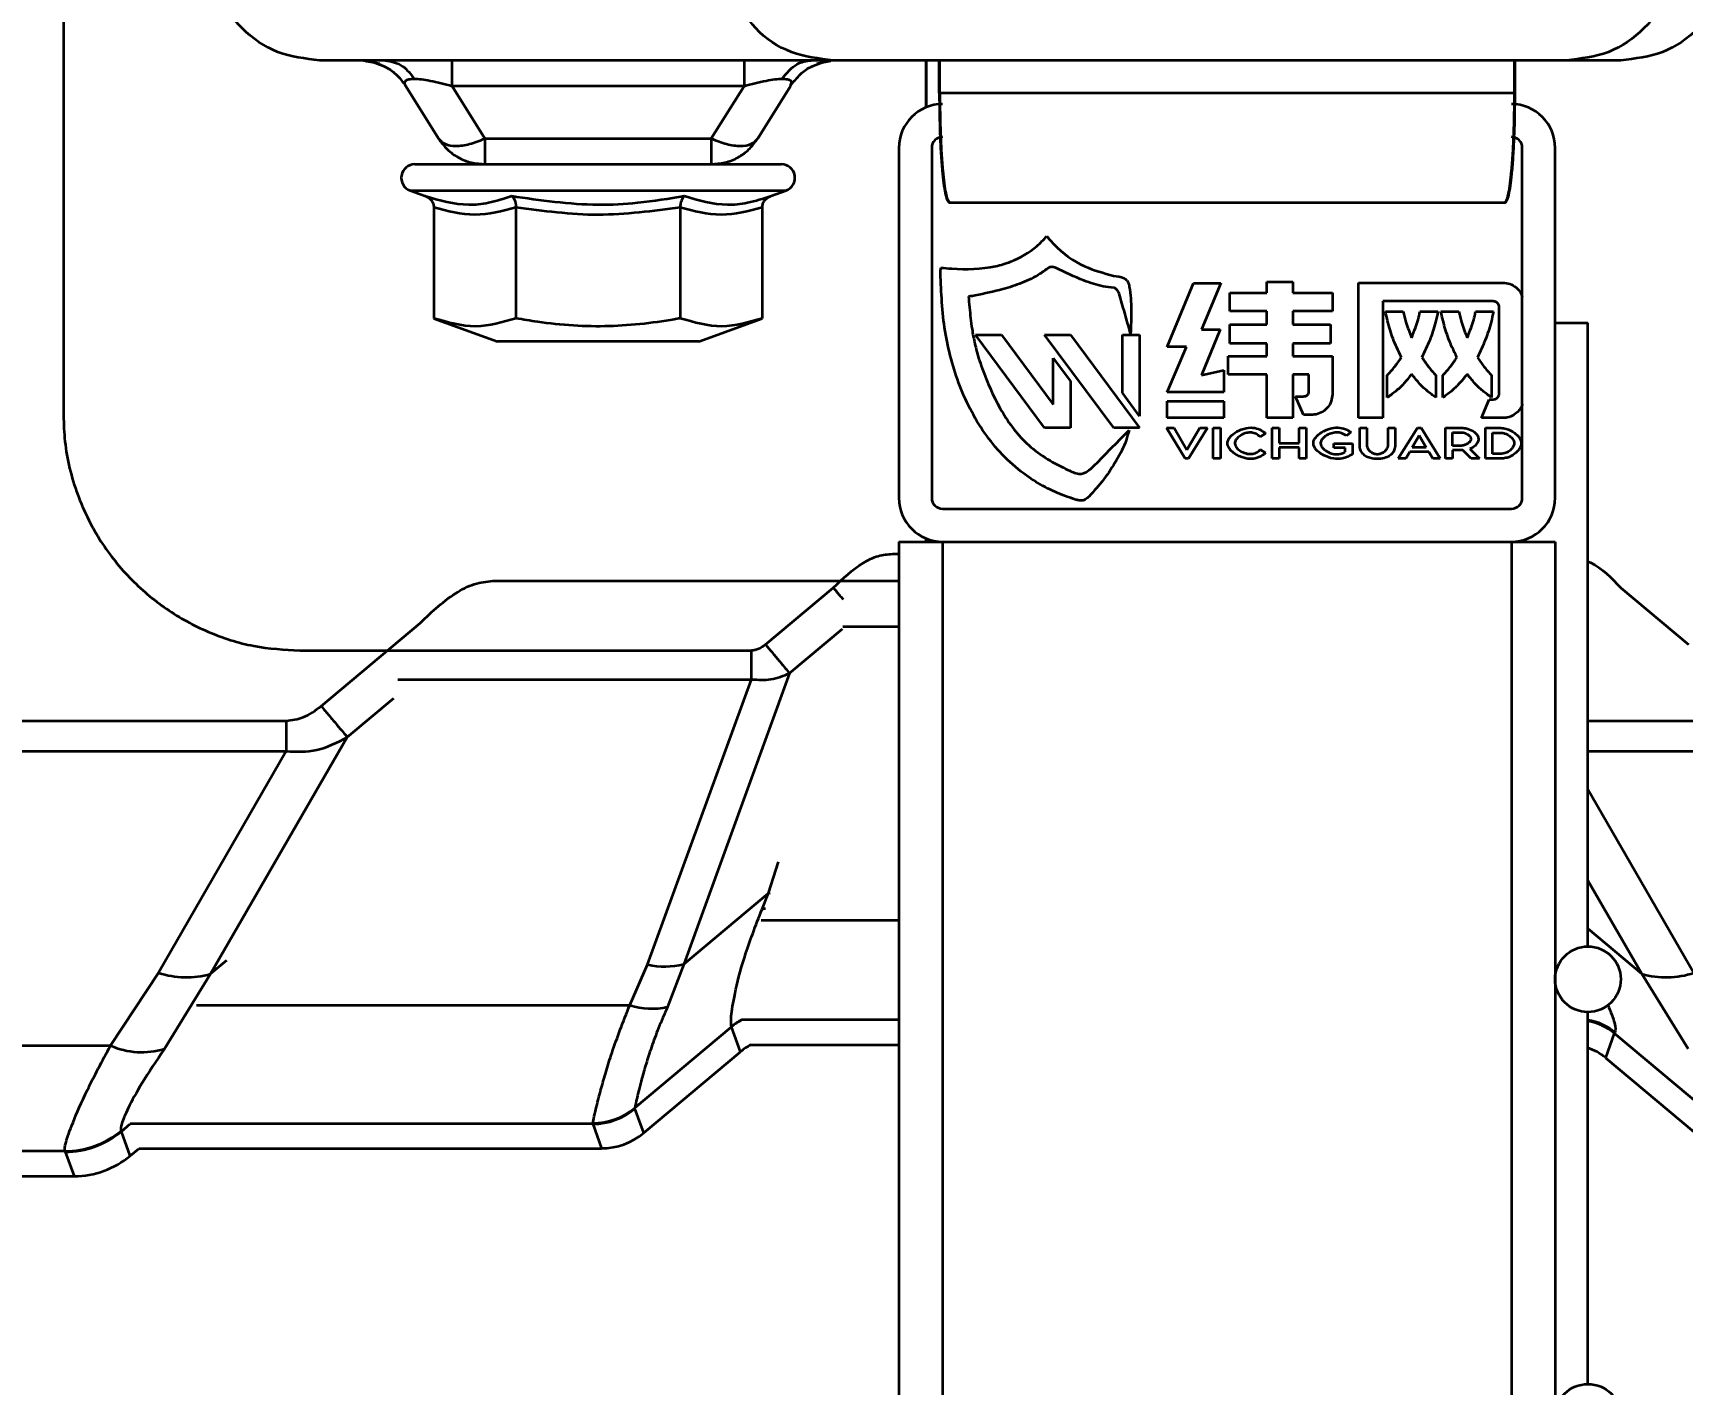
# Model space of a CAD drawing. Header units: millimetres. Extents: x 0 to 420, y 0 to 297.
# Drawn here: x 85.556 to 86.31, y 173.12 to 173.738 of the extents above; entities that cross this region are included whole.
import ezdxf

# ---------------------------------------------------------------- set-up
doc = ezdxf.new("R2010")
doc.units = ezdxf.units.MM
doc.layers.add('尺寸线层', color=150, linetype='Continuous')
doc.styles.add('SLDTEXTSTYLE2', font='TXT', dxfattribs={"width": 0.7})
doc.dimstyles.new('SLDDIMSTYLE0', dxfattribs={"dimtxt": 3.5, "dimasz": 3.302, "dimexe": 0, "dimexo": 0.0625, "dimgap": 0.875, "dimtad": 1, "dimdec": 1, "dimlfac": 100, "dimrnd": 1e-09, "dimzin": 12, "dimdsep": 46, "dimtxsty": 'SLDTEXTSTYLE2', "dimsah": 1, "dimcen": 0.09, "dimadec": 0, "dimazin": 3, "dimtfac": 1, "dimtdec": 3, "dimtofl": 0, "dimtmove": 0, "dimatfit": 3, "dimfxl": 0, "dimfrac": 2, "dimtolj": 1, "dimtzin": 12, "dimarcsym": 0})

# ---------------------------------------------------------------- blocks, each defined once
blk = doc.blocks.new('_D_7')
at = {"layer": '尺寸线层'}
for p, q in [((70.59704, 160.40224), (70.59704, 246.19224)), ((332.81559, 175.11669), (332.81559, 246.19224)), ((332.81559, 245.19224), (70.59704, 245.19224))]:
    blk.add_line(p, q, dxfattribs=at)
for points in [[(70.59704, 245.19224), (73.89904, 244.68424), (73.89904, 245.70024)], [(332.81559, 245.19224), (329.51359, 245.70024), (329.51359, 244.68424)]]:
    blk.add_solid(points, dxfattribs=at)
at = {"layer": '尺寸线层', "insert": (202.87576, 249.70398), "char_height": 3.5, "attachment_point": 1, "style": 'SLDTEXTSTYLE2'}
blk.add_mtext('26221.85', dxfattribs=at)

msp = doc.modelspace()

# ---------------------------------------------------------------- linework, layer by layer
at = {"color": 7, "linetype": 'Continuous', "lineweight": 35}
for p, q in [((85.57026, 173.77565), (85.57026, 173.56315)), ((86.25736, 173.72545), (85.68736, 173.72545)), ((85.71252, 173.72484), (85.70558, 173.72545)), ((85.70847, 173.72508), (85.7108, 173.72478)), ((85.70849, 173.72527), (85.71469, 173.72395)), ((85.71154, 173.72476), (85.71638, 173.72297)), ((85.91294, 173.72297), (85.91778, 173.72476)), ((85.91464, 173.72395), (85.92084, 173.72527)), ((86.28214, 173.72545), (85.92214, 173.72545)), ((85.96464, 173.72545), (85.96464, 173.70399)), ((85.96464, 173.70399), (85.96464, 173.72545)), ((85.9706, 173.71045), (85.9706, 173.72545)), ((85.97085, 173.71045), (85.97085, 173.72545)), ((86.23359, 173.71045), (86.23359, 173.72545)), ((86.23385, 173.71045), (86.23385, 173.72545)), ((85.72673, 173.7137), (85.74172, 173.6897)), ((85.8814, 173.7137), (85.74793, 173.7137)), ((85.74793, 173.7137), (85.76292, 173.6897)), ((85.8814, 173.7137), (85.8664, 173.6897)), ((85.8876, 173.6897), (85.9026, 173.7137)), ((85.9026, 173.71422), (85.9026, 173.7137)), ((85.90297, 173.71445), (85.9044, 173.71621)), ((85.97085, 173.71045), (85.9706, 173.71045)), ((86.23385, 173.71045), (85.97085, 173.71045)), ((85.97094, 173.70521), (85.97085, 173.71045)), ((85.76292, 173.6897), (85.8664, 173.6897)), ((85.76292, 173.6897), (85.76292, 173.67795)), ((85.8664, 173.6897), (85.8664, 173.67795)), ((85.95214, 173.68545), (85.95214, 173.52545)), ((85.96714, 173.68545), (85.96714, 173.52545)), ((86.23714, 173.52545), (86.23714, 173.68545)), ((86.25214, 173.52545), (86.25214, 173.68545)), ((85.73083, 173.67795), (85.76292, 173.67795)), ((85.76292, 173.67795), (85.8664, 173.67795)), ((85.8664, 173.67795), (85.89846, 173.67795)), ((85.72871, 173.66595), (85.73552, 173.66347)), ((85.72871, 173.66595), (85.90057, 173.66595)), ((85.89376, 173.66347), (85.90057, 173.66595)), ((85.73959, 173.65826), (85.73959, 173.60753)), ((85.77712, 173.65826), (85.77712, 173.60753)), ((85.85217, 173.65826), (85.85217, 173.60753)), ((85.8897, 173.65826), (85.8897, 173.60753)), ((85.9752, 173.66045), (85.97544, 173.66045)), ((85.97545, 173.66045), (86.22924, 173.66045)), ((86.07475, 173.59456), (86.08675, 173.62363)), ((86.08675, 173.62363), (86.09935, 173.62363)), ((86.09935, 173.62363), (86.09052, 173.60236)), ((86.10338, 173.61085), (86.10338, 173.61925)), ((86.10338, 173.61925), (86.12036, 173.61925)), ((86.12036, 173.62414), (86.13228, 173.62414)), ((86.12036, 173.61925), (86.12036, 173.62414)), ((86.13228, 173.62414), (86.13228, 173.61925)), ((86.13228, 173.61925), (86.15029, 173.61925)), ((86.15029, 173.61925), (86.15029, 173.61085)), ((86.16229, 173.6238), (86.22822, 173.6238)), ((86.16229, 173.56198), (86.16229, 173.6238)), ((86.17335, 173.61531), (86.17335, 173.56198)), ((86.22385, 173.61531), (86.17335, 173.61531)), ((86.2266, 173.57312), (86.2266, 173.61265)), ((85.73959, 173.60753), (85.76864, 173.59695)), ((85.86064, 173.59695), (85.8897, 173.60753)), ((86.12036, 173.61085), (86.10338, 173.61085)), ((86.10347, 173.60475), (86.12036, 173.60475)), ((86.10347, 173.59601), (86.10347, 173.60475)), ((86.12036, 173.60475), (86.12036, 173.61085)), ((86.13228, 173.61085), (86.13228, 173.60475)), ((86.15029, 173.61085), (86.13228, 173.61085)), ((86.13228, 173.60475), (86.14943, 173.60475)), ((86.14943, 173.60475), (86.14943, 173.59601)), ((86.17455, 173.61059), (86.1827, 173.61059)), ((86.19033, 173.61059), (86.19856, 173.61059)), ((86.19993, 173.61059), (86.20816, 173.61059)), ((86.21579, 173.61059), (86.22394, 173.61059)), ((86.25214, 173.60545), (86.26714, 173.60545)), ((86.26714, 173.32045), (86.26714, 173.60545)), ((85.86064, 173.59695), (85.76864, 173.59695)), ((85.9872, 173.60002), (85.99904, 173.60002)), ((86.01878, 173.55745), (85.9872, 173.60002)), ((85.99904, 173.60002), (86.02272, 173.56809)), ((86.01878, 173.60002), (86.03062, 173.60002)), ((86.05035, 173.55745), (86.01878, 173.60002)), ((86.03062, 173.60002), (86.06219, 173.55745)), ((86.0543, 173.60002), (86.06219, 173.60002)), ((86.0543, 173.57341), (86.0543, 173.60002)), ((86.06219, 173.60002), (86.06219, 173.56277)), ((86.09901, 173.60236), (86.09052, 173.58151)), ((86.09052, 173.60236), (86.09901, 173.60236)), ((86.02272, 173.58938), (86.03062, 173.57874)), ((86.02272, 173.56809), (86.02272, 173.58938)), ((86.08358, 173.59456), (86.07475, 173.59456)), ((86.07475, 173.57371), (86.08358, 173.59456)), ((86.10261, 173.59025), (86.12036, 173.59025)), ((86.10261, 173.58185), (86.10261, 173.59025)), ((86.12036, 173.59601), (86.10347, 173.59601)), ((86.12036, 173.59025), (86.12036, 173.59601)), ((86.13228, 173.59601), (86.13228, 173.59025)), ((86.14943, 173.59601), (86.13228, 173.59601)), ((86.13228, 173.59025), (86.15029, 173.59025)), ((86.15029, 173.59025), (86.15029, 173.57278)), ((86.09052, 173.58151), (86.10073, 173.5839)), ((86.10073, 173.5839), (86.10073, 173.57371)), ((86.12036, 173.58185), (86.10261, 173.58185)), ((86.12036, 173.56198), (86.12036, 173.58185)), ((86.13228, 173.58185), (86.13228, 173.56198)), ((86.13957, 173.58185), (86.13228, 173.58185)), ((86.13957, 173.57424), (86.13957, 173.58185)), ((86.17541, 173.57132), (86.17541, 173.58153)), ((86.19761, 173.58153), (86.19761, 173.57132)), ((86.20087, 173.57132), (86.20087, 173.58153)), ((86.22308, 173.58153), (86.22308, 173.57132)), ((86.03062, 173.57874), (86.03062, 173.55745)), ((86.10073, 173.57371), (86.07475, 173.57371)), ((86.06219, 173.56277), (86.0543, 173.57341)), ((86.07474, 173.56962), (86.10072, 173.56962)), ((86.07474, 173.56199), (86.07474, 173.56962)), ((86.10072, 173.56962), (86.10072, 173.56199)), ((86.13348, 173.57184), (86.13691, 173.57184)), ((86.13717, 173.56343), (86.13348, 173.57184)), ((86.21854, 173.56198), (86.22205, 173.57047)), ((86.22205, 173.57047), (86.22385, 173.57047)), ((86.10072, 173.56199), (86.07474, 173.56199)), ((86.13228, 173.56198), (86.12036, 173.56198)), ((86.14094, 173.56343), (86.13717, 173.56343)), ((86.17335, 173.56198), (86.16229, 173.56198)), ((86.22822, 173.56198), (86.21854, 173.56198)), ((86.03062, 173.55745), (86.01878, 173.55745)), ((86.06219, 173.55745), (86.05035, 173.55745)), ((86.07444, 173.55742), (86.07796, 173.55742)), ((86.08305, 173.54346), (86.07444, 173.55742)), ((86.07796, 173.55742), (86.08382, 173.5475)), ((86.08382, 173.5475), (86.0897, 173.55742)), ((86.09322, 173.55742), (86.0846, 173.54346)), ((86.0897, 173.55742), (86.09322, 173.55742)), ((86.09585, 173.55742), (86.0991, 173.55742)), ((86.09585, 173.54346), (86.09585, 173.55742)), ((86.0991, 173.55742), (86.0991, 173.54346)), ((86.1198, 173.55488), (86.11731, 173.55334)), ((86.12282, 173.55742), (86.12597, 173.55742)), ((86.12282, 173.54346), (86.12282, 173.55742)), ((86.12597, 173.55742), (86.12597, 173.55049)), ((86.13519, 173.55742), (86.13834, 173.55742)), ((86.13519, 173.55049), (86.13519, 173.55742)), ((86.13834, 173.55742), (86.13834, 173.54346)), ((86.15881, 173.55554), (86.15678, 173.55387)), ((86.16285, 173.55742), (86.16601, 173.55742)), ((86.16285, 173.54906), (86.16285, 173.55742)), ((86.16601, 173.55742), (86.16601, 173.54966)), ((86.1758, 173.55742), (86.17895, 173.55742)), ((86.1758, 173.54966), (86.1758, 173.55742)), ((86.17895, 173.55742), (86.17895, 173.54906)), ((86.18045, 173.54346), (86.1892, 173.55742)), ((86.18681, 173.54853), (86.19001, 173.55399)), ((86.1892, 173.55742), (86.19085, 173.55742)), ((86.19001, 173.55399), (86.19324, 173.54853)), ((86.19085, 173.55742), (86.1996, 173.54346)), ((86.20199, 173.55742), (86.20998, 173.55742)), ((86.20199, 173.54346), (86.20199, 173.55742)), ((86.20522, 173.54928), (86.20522, 173.55536)), ((86.20522, 173.55536), (86.20948, 173.55536)), ((86.22027, 173.55742), (86.22731, 173.55742)), ((86.22027, 173.54346), (86.22027, 173.55742)), ((86.22343, 173.55524), (86.22731, 173.55524)), ((86.22343, 173.54564), (86.22343, 173.55524)), ((86.0846, 173.54346), (86.08305, 173.54346)), ((86.0991, 173.54346), (86.09585, 173.54346)), ((86.11731, 173.54752), (86.1198, 173.54598)), ((86.12597, 173.54346), (86.12282, 173.54346)), ((86.12597, 173.55049), (86.13519, 173.55049)), ((86.12597, 173.54843), (86.12597, 173.54346)), ((86.13519, 173.54843), (86.12597, 173.54843)), ((86.13519, 173.54346), (86.13519, 173.54843)), ((86.13834, 173.54346), (86.13519, 173.54346)), ((86.15103, 173.55033), (86.15949, 173.55033)), ((86.15103, 173.54833), (86.15103, 173.55033)), ((86.15623, 173.54833), (86.15103, 173.54833)), ((86.15623, 173.54655), (86.15623, 173.54833)), ((86.15949, 173.55033), (86.15949, 173.54536)), ((86.18387, 173.54346), (86.18045, 173.54346)), ((86.18565, 173.54655), (86.18387, 173.54346)), ((86.19437, 173.54655), (86.18565, 173.54655)), ((86.19324, 173.54853), (86.18681, 173.54853)), ((86.19621, 173.54346), (86.19437, 173.54655)), ((86.1996, 173.54346), (86.19621, 173.54346)), ((86.20522, 173.54346), (86.20199, 173.54346)), ((86.20892, 173.54928), (86.20522, 173.54928)), ((86.20522, 173.54732), (86.20522, 173.54346)), ((86.20906, 173.54732), (86.20522, 173.54732)), ((86.21373, 173.54346), (86.20995, 173.54734)), ((86.21315, 173.54782), (86.21762, 173.54346)), ((86.21762, 173.54346), (86.21373, 173.54346)), ((86.22791, 173.54346), (86.22027, 173.54346)), ((86.22763, 173.54564), (86.22343, 173.54564)), ((85.97214, 173.52045), (86.23214, 173.52045)), ((85.96464, 173.50691), (85.96464, 173.50545)), ((85.96464, 173.50545), (85.96464, 173.50691)), ((86.23714, 173.50609), (86.23714, 173.50545)), ((85.94938, 173.49989), (85.95214, 173.49989)), ((85.95214, 173.50545), (85.95214, 167.90545)), ((85.95214, 173.50545), (85.97214, 173.50545)), ((85.97214, 173.50545), (86.23214, 173.50545)), ((85.97214, 173.50545), (85.97214, 167.90545)), ((85.97214, 173.50545), (86.23214, 173.50545)), ((86.23214, 173.50545), (86.23214, 167.90545)), ((86.23214, 173.50545), (86.25214, 173.50545)), ((86.25214, 173.50545), (86.25214, 167.90545)), ((85.76765, 173.48762), (85.95214, 173.48762)), ((85.89121, 173.4584), (85.92218, 173.48438)), ((86.28211, 173.48438), (86.31307, 173.4584)), ((85.68809, 173.43032), (85.73342, 173.46836)), ((85.9022, 173.4453), (85.92633, 173.46554)), ((85.92656, 173.46672), (85.95214, 173.46672)), ((85.67828, 173.4557), (85.88475, 173.4557)), ((85.88475, 173.44251), (85.88475, 173.4557)), ((85.72312, 173.44251), (85.88475, 173.44251)), ((85.83731, 173.31218), (85.88475, 173.44251)), ((85.9022, 173.4453), (85.8538, 173.31231)), ((85.7, 173.41613), (85.72123, 173.43395)), ((85.45962, 173.42357), (85.67213, 173.42357)), ((85.67213, 173.42357), (85.67213, 173.40963)), ((86.26714, 173.42357), (86.46967, 173.42357)), ((85.63752, 173.30792), (85.7, 173.41613)), ((85.45962, 173.40963), (85.67213, 173.40963)), ((85.67213, 173.40963), (85.6137, 173.30843)), ((86.26714, 173.40963), (86.46967, 173.40963)), ((86.26714, 173.39234), (86.31559, 173.30843)), ((85.89248, 173.34477), (85.89711, 173.35915)), ((86.26714, 173.35057), (86.29177, 173.30792)), ((85.8538, 173.31231), (85.89248, 173.34477)), ((85.8896, 173.3375), (85.89248, 173.34477)), ((85.89248, 173.34477), (85.89325, 173.34499)), ((85.8896, 173.3375), (85.89114, 173.3379)), ((85.95214, 173.33233), (85.88915, 173.33233)), ((86.26714, 173.32858), (86.29177, 173.30792)), ((85.64484, 173.31406), (85.63752, 173.30792)), ((85.82913, 173.29362), (85.83731, 173.31218)), ((85.8538, 173.31231), (85.8464, 173.29281)), ((85.59174, 173.27515), (85.6137, 173.30843)), ((85.63752, 173.30792), (85.61637, 173.27366)), ((86.29177, 173.30792), (86.31291, 173.27366)), ((85.63104, 173.29362), (85.82913, 173.29362)), ((86.26714, 173.12045), (86.26714, 173.29045)), ((85.83145, 173.24664), (85.87563, 173.28371)), ((85.87563, 173.28371), (85.87559, 173.2838)), ((85.87977, 173.27233), (85.87563, 173.28371)), ((85.8802, 173.28705), (85.95214, 173.28705)), ((86.27916, 173.28076), (86.2751, 173.26961)), ((86.27943, 173.28118), (86.27916, 173.28076)), ((86.27916, 173.28076), (86.33256, 173.23594)), ((85.34351, 173.27515), (85.59174, 173.27515)), ((85.8355, 173.23518), (85.87977, 173.27233)), ((85.88449, 173.27545), (85.95214, 173.27545)), ((86.2751, 173.26961), (86.32851, 173.2248)), ((85.83144, 173.24632), (85.83145, 173.24664)), ((85.8355, 173.23518), (85.83144, 173.24632)), ((85.59657, 173.23621), (85.59672, 173.23594)), ((85.59672, 173.23594), (85.60074, 173.23932)), ((85.60078, 173.2248), (85.59672, 173.23594)), ((85.81218, 173.23931), (85.60075, 173.23931)), ((85.81218, 173.23931), (85.81219, 173.23971)), ((85.81218, 173.23931), (85.81624, 173.22817)), ((85.57091, 173.22684), (85.34351, 173.22684)), ((85.57105, 173.2266), (85.57091, 173.22684)), ((85.60078, 173.2248), (85.6048, 173.22817)), ((85.6048, 173.22817), (85.81624, 173.22817)), ((85.57105, 173.2266), (85.5751, 173.21545)), ((85.30464, 173.21545), (85.5751, 173.21545))]:
    msp.add_line(p, q, dxfattribs=at)
for centre in [(86.26714, 173.30545), (86.26714, 173.10545)]:
    msp.add_circle(centre, 0.015, dxfattribs=at)
for centre, radius, start, end in [((85.97214, 173.68545), 0.02, 90, 180), ((86.23214, 173.68545), 0.02, 0, 90), ((85.97214, 173.68545), 0.005, 90, 180), ((86.23214, 173.68545), 0.005, 0, 90), ((85.73083, 173.67176), 0.00619, 90, 250), ((85.89846, 173.67176), 0.00619, 290, 90), ((85.97214, 173.52545), 0.02, 180, 270), ((85.97214, 173.52545), 0.005, 180, 270), ((86.23214, 173.52545), 0.02, 270, 0), ((86.23214, 173.52545), 0.005, 270, 360), ((85.84528, 173.34762), 0.03632, 257.33678, 283.57014), ((85.62644, 173.34647), 0.04011, 251.48363, 286.03426), ((86.30285, 173.34647), 0.04011, 253.96572, 288.51635), ((85.83925, 173.32506), 0.03303, 252.15722, 282.50189), ((85.89168, 173.2646), 0.02504, 117.00075, 129.9619), ((85.8917, 173.26452), 0.02503, 116.97039, 129.94224), ((86.26333, 173.26201), 0.02504, 49.97108, 81.23824), ((86.26308, 173.26156), 0.02504, 50.05869, 80.66622), ((85.60605, 173.3075), 0.03537, 246.13725, 286.96231), ((85.81215, 173.26935), 0.03004, 270.05864, 309.94136), ((85.81227, 173.26971), 0.03, 269.85901, 309.74994), ((85.57082, 173.2669), 0.04006, 270.12692, 309.99242), ((85.57101, 173.26666), 0.04006, 270.05864, 309.94136)]:
    msp.add_arc(centre, radius, start, end, dxfattribs=at)
for centre, major_axis, start_param, end_param in [((85.89584, 173.25314), (-0.00856, 0.02353), 0.12185, 0.348567), ((86.25903, 173.25042), (-0.00856, -0.02353), 2.793026, 3.160549), ((85.81621, 173.25821), (-0.01028, 0.02823), 2.793026, 3.49016), ((85.57506, 173.25551), (-0.0137, 0.03765), 2.793026, 3.49016)]:
    msp.add_ellipse(centre, major_axis=major_axis, ratio=0.998448, start_param=start_param, end_param=end_param, dxfattribs=at)
for points in [[(85.68736, 173.72545), (85.68081, 173.7262), (85.66771, 173.72771), (85.65118, 173.73927), (85.63962, 173.7558), (85.63811, 173.7689), (85.63736, 173.77545)], [(86.30736, 173.77545), (86.30661, 173.7689), (86.30511, 173.7558), (86.29355, 173.73927), (86.27702, 173.72771), (86.26391, 173.7262), (86.25736, 173.72545)], [(86.33214, 173.77545), (86.33139, 173.7689), (86.32989, 173.7558), (86.31833, 173.73927), (86.3018, 173.72771), (86.2887, 173.7262), (86.28214, 173.72545)], [(85.74793, 173.7137), (85.74793, 173.71541), (85.74793, 173.71882), (85.74793, 173.72252), (85.74793, 173.72499), (85.74793, 173.7253), (85.74793, 173.72545)], [(85.8814, 173.72545), (85.8814, 173.7253), (85.8814, 173.72499), (85.8814, 173.72252), (85.8814, 173.71882), (85.8814, 173.71541), (85.8814, 173.7137)], [(85.74172, 173.6897), (85.7426, 173.68877), (85.74435, 173.68691), (85.74947, 173.68614), (85.75581, 173.68691), (85.76055, 173.68877), (85.76292, 173.6897)], [(85.74172, 173.6897), (85.74297, 173.688), (85.74547, 173.68458), (85.75069, 173.68088), (85.75659, 173.67841), (85.76081, 173.67811), (85.76292, 173.67795)], [(85.8664, 173.6897), (85.86877, 173.68877), (85.87351, 173.68691), (85.87985, 173.68614), (85.88497, 173.68691), (85.88673, 173.68877), (85.8876, 173.6897)], [(85.8664, 173.67795), (85.86851, 173.67811), (85.87273, 173.67841), (85.87864, 173.68088), (85.88386, 173.68458), (85.88635, 173.688), (85.8876, 173.6897)], [(85.77712, 173.65826), (85.77086, 173.65655), (85.75835, 173.65312), (85.74584, 173.65655), (85.73959, 173.65826)], [(85.8897, 173.65826), (85.88344, 173.65655), (85.87094, 173.65312), (85.85843, 173.65655), (85.85217, 173.65826)]]:
    msp.add_open_spline(points, degree=3, dxfattribs=at)
for points, knots in [([(85.92214, 173.72545), (85.91563, 173.72622), (85.9026, 173.72775), (85.88581, 173.7389), (85.87957, 173.75004), (85.87653, 173.75545)], [0, 0, 0, 0, 0.339371, 0.678743, 1, 1, 1, 1]), ([(85.71224, 173.72447), (85.71408, 173.72384), (85.71792, 173.72252), (85.72297, 173.7188), (85.72548, 173.7154), (85.72673, 173.7137)], [0, 0, 0, 0, 0.315477, 0.657739, 1, 1, 1, 1]), ([(85.7173, 173.72545), (85.72014, 173.72494), (85.72521, 173.72404), (85.72892, 173.71915), (85.73055, 173.71701)], [0, 0, 0, 0, 0.559996, 1, 1, 1, 1]), ([(85.89878, 173.71701), (85.90092, 173.71968), (85.90476, 173.72445), (85.9098, 173.72514), (85.91202, 173.72545)], [0, 0, 0, 0, 0.559996, 1, 1, 1, 1]), ([(85.72673, 173.7137), (85.72638, 173.7146), (85.72588, 173.71589), (85.72789, 173.71687), (85.72969, 173.71696), (85.73055, 173.71701)], [0, 0, 0, 0, 0.551614, 0.784825, 1, 1, 1, 1]), ([(85.73055, 173.71701), (85.73159, 173.71696), (85.73377, 173.71687), (85.73979, 173.71589), (85.74457, 173.7146), (85.74793, 173.7137)], [0, 0, 0, 0, 0.215184, 0.448387, 1, 1, 1, 1]), ([(85.8814, 173.7137), (85.88476, 173.7146), (85.88954, 173.71589), (85.89556, 173.71687), (85.89773, 173.71696), (85.89878, 173.71701)], [0, 0, 0, 0, 0.551614, 0.784825, 1, 1, 1, 1]), ([(85.89878, 173.71701), (85.89964, 173.71696), (85.90143, 173.71687), (85.90325, 173.71602), (85.90286, 173.71493), (85.9026, 173.71422)], [0, 0, 0, 0, 0.243902, 0.508229, 1, 1, 1, 1]), ([(85.90455, 173.71609), (85.9052, 173.71694), (85.90714, 173.71946), (85.91014, 173.72176), (85.91255, 173.72267), (85.913, 173.72284)], [0, 0, 0, 0, 0.294463, 0.870519, 1, 1, 1, 1]), ([(85.9706, 173.71045), (85.97067, 173.70407), (85.97077, 173.69435), (85.97134, 173.68273), (85.97207, 173.6728), (85.97303, 173.66567), (85.97418, 173.66124), (85.97483, 173.66074), (85.9752, 173.66045)], [0, 0, 0, 0, 0.242279, 0.369203, 0.49965, 0.729414, 0.842683, 1, 1, 1, 1]), ([(85.97085, 173.71045), (85.97091, 173.70407), (85.97101, 173.69435), (85.97159, 173.68273), (85.97232, 173.6728), (85.97328, 173.66567), (85.97443, 173.66124), (85.97507, 173.66074), (85.97545, 173.66045)], [0, 0, 0, 0, 0.242279, 0.369202, 0.49965, 0.729414, 0.842683, 1, 1, 1, 1]), ([(86.22899, 173.66045), (86.22936, 173.66074), (86.23001, 173.66124), (86.23116, 173.66567), (86.23212, 173.6728), (86.23285, 173.68273), (86.23342, 173.69435), (86.23352, 173.70407), (86.23359, 173.71045)], [0, 0, 0, 0, 0.157309, 0.270586, 0.50035, 0.630794, 0.757716, 1, 1, 1, 1]), ([(86.22924, 173.66045), (86.22962, 173.66074), (86.23027, 173.66124), (86.23141, 173.66567), (86.23237, 173.6728), (86.23311, 173.68273), (86.23368, 173.69435), (86.23378, 173.70407), (86.23385, 173.71045)], [0, 0, 0, 0, 0.157309, 0.270586, 0.50035, 0.630794, 0.757716, 1, 1, 1, 1]), ([(85.97545, 173.66045), (85.97507, 173.66074), (85.97443, 173.66124), (85.97328, 173.66566), (85.97233, 173.67283), (85.97161, 173.68214), (85.97138, 173.68762), (85.97127, 173.69)], [0, 0, 0, 0, 0.214955, 0.369743, 0.683704, 0.86195, 1, 1, 1, 1]), ([(85.73552, 173.66347), (85.7422, 173.66156), (85.75194, 173.65878), (85.76514, 173.66018), (85.77159, 173.66231), (85.77508, 173.66347)], [0, 0, 0, 0, 0.499729, 0.72853, 1, 1, 1, 1]), ([(85.73552, 173.66347), (85.73554, 173.66347), (85.73613, 173.66325), (85.73723, 173.66267), (85.73852, 173.66143), (85.73941, 173.65992), (85.73953, 173.65882), (85.73959, 173.65826)], [0, 0, 0, 0, 0.006713, 0.267679, 0.528689, 0.76386, 1, 1, 1, 1]), ([(85.77508, 173.66347), (85.78826, 173.66156), (85.80745, 173.65877), (85.83403, 173.66018), (85.8471, 173.66231), (85.8542, 173.66347)], [0, 0, 0, 0, 0.500435, 0.728855, 1, 1, 1, 1]), ([(85.77508, 173.66347), (85.77509, 173.66347), (85.77538, 173.66325), (85.77594, 173.66267), (85.77658, 173.66143), (85.77702, 173.65992), (85.77709, 173.65882), (85.77712, 173.65826)], [0, 0, 0, 0, 0.006713, 0.267679, 0.528689, 0.76386, 1, 1, 1, 1]), ([(85.85217, 173.65826), (85.83968, 173.65655), (85.81466, 173.65312), (85.78964, 173.65655), (85.77712, 173.65826)], [0, 0, 0, 0, 0.499238, 1, 1, 1, 1]), ([(85.8542, 173.66347), (85.8542, 173.66347), (85.8539, 173.66325), (85.85335, 173.66267), (85.85271, 173.66143), (85.85226, 173.65992), (85.8522, 173.65882), (85.85217, 173.65826)], [0, 0, 0, 0, 0.006713, 0.267679, 0.528689, 0.76386, 1, 1, 1, 1]), ([(85.8542, 173.66347), (85.86068, 173.66156), (85.87013, 173.65878), (85.8835, 173.66018), (85.89015, 173.66231), (85.89376, 173.66347)], [0, 0, 0, 0, 0.499729, 0.72853, 1, 1, 1, 1]), ([(85.8897, 173.65826), (85.88976, 173.65882), (85.88988, 173.65992), (85.89077, 173.66143), (85.89205, 173.66267), (85.89316, 173.66325), (85.89375, 173.66347), (85.89376, 173.66347)], [0, 0, 0, 0, 0.23614, 0.471311, 0.732321, 0.993287, 1, 1, 1, 1]), ([(85.97131, 173.63067), (85.97297, 173.63053), (85.9813, 173.62978), (85.99227, 173.63001), (86.00549, 173.63388), (86.01361, 173.63862), (86.0183, 173.6435), (86.01978, 173.64503)], [0, 0, 0, 0, 0.095059, 0.477947, 0.614031, 0.878763, 1, 1, 1, 1]), ([(86.01978, 173.64503), (86.02087, 173.64378), (86.02569, 173.63824), (86.03569, 173.63092), (86.04571, 173.62822), (86.05023, 173.627)], [0, 0, 0, 0, 0.1389856, 0.6119172, 1, 1, 1, 1]), ([(85.97113, 173.6282), (85.97113, 173.62841), (85.97114, 173.62883), (85.97122, 173.62965), (85.97127, 173.63027), (85.97131, 173.63067)], [0, 0, 0, 0, 0.252501, 0.504816, 1, 1, 1, 1]), ([(86.03306, 173.52464), (86.03148, 173.52517), (86.02353, 173.52785), (86.0083, 173.53574), (85.99427, 173.54999), (85.98518, 173.56466), (85.97978, 173.57652), (85.97582, 173.58891), (85.97208, 173.60608), (85.97151, 173.61931), (85.97113, 173.6282)], [0, 0, 0, 0, 0.0386496, 0.194338, 0.3927059, 0.4931491, 0.5935436, 0.6938955, 0.7942112, 1, 1, 1, 1]), ([(86.02075, 173.63072), (86.01939, 173.62974), (86.01556, 173.62697), (86.00849, 173.62357), (85.99854, 173.62035), (85.99131, 173.61884), (85.98707, 173.61795)], [0, 0, 0, 0, 0.137822, 0.39048, 0.642641, 1, 1, 1, 1]), ([(86.02387, 173.63057), (86.02339, 173.63074), (86.02265, 173.63099), (86.0217, 173.63101), (86.02112, 173.63093), (86.02085, 173.63078), (86.02075, 173.63072)], [0, 0, 0, 0, 0.465921, 0.719479, 0.884635, 1, 1, 1, 1]), ([(86.05051, 173.62148), (86.04884, 173.62166), (86.04413, 173.62218), (86.0351, 173.62517), (86.0281, 173.62854), (86.02387, 173.63057)], [0, 0, 0, 0, 0.177002, 0.501951, 1, 1, 1, 1]), ([(86.05023, 173.627), (86.05191, 173.62677), (86.05397, 173.6265), (86.05613, 173.62526), (86.05706, 173.62393), (86.0581, 173.61926), (86.05849, 173.61128), (86.05822, 173.60411), (86.05808, 173.60046)], [0, 0, 0, 0, 0.160025, 0.196998, 0.234195, 0.311686, 0.649476, 1, 1, 1, 1]), ([(86.05279, 173.61887), (86.05259, 173.61932), (86.05222, 173.62015), (86.05151, 173.62095), (86.05094, 173.62138), (86.05064, 173.62145), (86.05051, 173.62148)], [0, 0, 0, 0, 0.4140445, 0.7491204, 0.8856781, 1, 1, 1, 1]), ([(86.05808, 173.60046), (86.05762, 173.60206), (86.0567, 173.60526), (86.05502, 173.61142), (86.05367, 173.61594), (86.05279, 173.61887)], [0, 0, 0, 0, 0.261065, 0.522123, 1, 1, 1, 1]), ([(86.22822, 173.6238), (86.22932, 173.62369), (86.2315, 173.62348), (86.23432, 173.6218), (86.23634, 173.61961), (86.2369, 173.61788), (86.23714, 173.61714)], [0, 0, 0, 0, 0.273419, 0.54533, 0.806107, 1, 1, 1, 1]), ([(85.98707, 173.61795), (85.98666, 173.61787), (85.98595, 173.61773), (85.98492, 173.61759), (85.98429, 173.61755), (85.98398, 173.61754)], [0, 0, 0, 0, 0.400257, 0.699592, 1, 1, 1, 1]), ([(85.98398, 173.61754), (85.98412, 173.61588), (85.98455, 173.61089), (85.98531, 173.60366), (85.9868, 173.59592), (85.98798, 173.59153), (85.98858, 173.58934)], [0, 0, 0, 0, 0.174669, 0.524102, 0.761562, 1, 1, 1, 1]), ([(86.2266, 173.61265), (86.22656, 173.61296), (86.2265, 173.61357), (86.22604, 173.61439), (86.22535, 173.61495), (86.22459, 173.61526), (86.22408, 173.61529), (86.22385, 173.61531)], [0, 0, 0, 0, 0.215909, 0.431679, 0.642748, 0.836136, 1, 1, 1, 1]), ([(85.77712, 173.60753), (85.77097, 173.60572), (85.75847, 173.60204), (85.74595, 173.60568), (85.73959, 173.60753)], [0, 0, 0, 0, 0.4912125, 1, 1, 1, 1]), ([(85.85217, 173.60753), (85.85193, 173.60748), (85.84123, 173.60554), (85.81948, 173.60294), (85.79448, 173.60455), (85.78042, 173.60696), (85.77712, 173.60753)], [0, 0, 0, 0, 0.0096041, 0.4326313, 0.8668729, 1, 1, 1, 1]), ([(85.8897, 173.60753), (85.88356, 173.60572), (85.87105, 173.60204), (85.85854, 173.60568), (85.85217, 173.60753)], [0, 0, 0, 0, 0.491212, 1, 1, 1, 1]), ([(86.18184, 173.58967), (86.18112, 173.59118), (86.17917, 173.59525), (86.17648, 173.60218), (86.1752, 173.60778), (86.17455, 173.61059)], [0, 0, 0, 0, 0.225098, 0.610129, 1, 1, 1, 1]), ([(86.1827, 173.61059), (86.18306, 173.60896), (86.1837, 173.60609), (86.18518, 173.60214), (86.1861, 173.59977), (86.18655, 173.59859)], [0, 0, 0, 0, 0.397021, 0.698347, 1, 1, 1, 1]), ([(86.18655, 173.59859), (86.18716, 173.60014), (86.18822, 173.60287), (86.18957, 173.60686), (86.19008, 173.60934), (86.19033, 173.61059)], [0, 0, 0, 0, 0.396668, 0.697235, 1, 1, 1, 1]), ([(86.19856, 173.61059), (86.19821, 173.60896), (86.19728, 173.60453), (86.19493, 173.59748), (86.1925, 173.59228), (86.19127, 173.58967)], [0, 0, 0, 0, 0.225279, 0.610555, 1, 1, 1, 1]), ([(86.20722, 173.58967), (86.2065, 173.59118), (86.20455, 173.59525), (86.20186, 173.60218), (86.20058, 173.60778), (86.19993, 173.61059)], [0, 0, 0, 0, 0.225097, 0.610128, 1, 1, 1, 1]), ([(86.20816, 173.61059), (86.20851, 173.60896), (86.20912, 173.60608), (86.21056, 173.60213), (86.21147, 173.59977), (86.21193, 173.59859)], [0, 0, 0, 0, 0.397481, 0.698479, 1, 1, 1, 1]), ([(86.21193, 173.59859), (86.21257, 173.60013), (86.2137, 173.60284), (86.21503, 173.60684), (86.21554, 173.60934), (86.21579, 173.61059)], [0, 0, 0, 0, 0.395845, 0.696793, 1, 1, 1, 1]), ([(86.22394, 173.61059), (86.22359, 173.60896), (86.22266, 173.60454), (86.22031, 173.59748), (86.21788, 173.59228), (86.21665, 173.58967)], [0, 0, 0, 0, 0.22528, 0.610558, 1, 1, 1, 1]), ([(85.98858, 173.58934), (85.98912, 173.58776), (85.99182, 173.57986), (85.99651, 173.56907), (86.00373, 173.55781), (86.01277, 173.54729), (86.02308, 173.54121), (86.03144, 173.53727), (86.03406, 173.53641), (86.03615, 173.53649), (86.03916, 173.53791), (86.04611, 173.54491), (86.05248, 173.55146), (86.05737, 173.55649)], [0, 0, 0, 0, 0.048169, 0.241379, 0.33788, 0.433916, 0.639701, 0.675797, 0.701807, 0.718369, 0.734888, 0.796355, 1, 1, 1, 1]), ([(86.17541, 173.58153), (86.17654, 173.58275), (86.17829, 173.58464), (86.18033, 173.58744), (86.18134, 173.58893), (86.18184, 173.58967)], [0, 0, 0, 0, 0.482099, 0.740834, 1, 1, 1, 1]), ([(86.19127, 173.58967), (86.1922, 173.58828), (86.19361, 173.58615), (86.1958, 173.58348), (86.19701, 173.58218), (86.19761, 173.58153)], [0, 0, 0, 0, 0.48414, 0.741719, 1, 1, 1, 1]), ([(86.20087, 173.58153), (86.20199, 173.58276), (86.20371, 173.58466), (86.20577, 173.58743), (86.20673, 173.58892), (86.20722, 173.58967)], [0, 0, 0, 0, 0.484106, 0.741689, 1, 1, 1, 1]), ([(86.21665, 173.58967), (86.21759, 173.58829), (86.21903, 173.58617), (86.22121, 173.58348), (86.22246, 173.58218), (86.22308, 173.58153)], [0, 0, 0, 0, 0.481223, 0.740091, 1, 1, 1, 1]), ([(86.18655, 173.58204), (86.18552, 173.58073), (86.18342, 173.57805), (86.17971, 173.57439), (86.17685, 173.57235), (86.17541, 173.57132)], [0, 0, 0, 0, 0.3221678, 0.6583639, 1, 1, 1, 1]), ([(86.19761, 173.57132), (86.19626, 173.5723), (86.1935, 173.5743), (86.1898, 173.57792), (86.18764, 173.58066), (86.18655, 173.58204)], [0, 0, 0, 0, 0.323845, 0.659773, 1, 1, 1, 1]), ([(86.21193, 173.58204), (86.2109, 173.58073), (86.2088, 173.57806), (86.20512, 173.57441), (86.2023, 173.57236), (86.20087, 173.57132)], [0, 0, 0, 0, 0.323586, 0.659323, 1, 1, 1, 1]), ([(86.22308, 173.57132), (86.22173, 173.5723), (86.21896, 173.5743), (86.21521, 173.57791), (86.21303, 173.58066), (86.21193, 173.58204)], [0, 0, 0, 0, 0.3225082, 0.6590596, 1, 1, 1, 1]), ([(86.13691, 173.57184), (86.13728, 173.57187), (86.13789, 173.57191), (86.13869, 173.5723), (86.13922, 173.57288), (86.13952, 173.57356), (86.13955, 173.57404), (86.13957, 173.57424)], [0, 0, 0, 0, 0.2727578, 0.4578419, 0.6443533, 0.8508999, 1, 1, 1, 1]), ([(86.15029, 173.57278), (86.15018, 173.57171), (86.14998, 173.56958), (86.14833, 173.5668), (86.14594, 173.5647), (86.14334, 173.56359), (86.1416, 173.56348), (86.14094, 173.56343)], [0, 0, 0, 0, 0.218278, 0.435149, 0.644163, 0.864466, 1, 1, 1, 1]), ([(86.22385, 173.57047), (86.22418, 173.5705), (86.22485, 173.57056), (86.22572, 173.57106), (86.22629, 173.57179), (86.22656, 173.5725), (86.22658, 173.57295), (86.2266, 173.57312)], [0, 0, 0, 0, 0.23459, 0.4696301, 0.6836997, 0.8787885, 1, 1, 1, 1]), ([(86.23714, 173.56831), (86.23714, 173.56827), (86.23696, 173.56718), (86.23564, 173.56536), (86.23333, 173.56323), (86.23067, 173.56213), (86.22891, 173.56202), (86.22822, 173.56198)], [0, 0, 0, 0, 0.01146, 0.283711, 0.546211, 0.822798, 1, 1, 1, 1]), ([(85.57026, 173.56315), (85.5704, 173.55917), (85.57067, 173.55108), (85.57287, 173.53891), (85.57747, 173.52374), (85.58596, 173.50633), (85.59989, 173.48864), (85.61682, 173.47418), (85.63616, 173.46366), (85.65688, 173.45696), (85.67124, 173.45611), (85.67828, 173.4557)], [0, 0, 0, 0, 0.070722, 0.143758, 0.21913, 0.352151, 0.485358, 0.616819, 0.745052, 0.874872, 1, 1, 1, 1]), ([(86.05737, 173.55649), (86.05695, 173.55487), (86.05568, 173.55001), (86.05162, 173.54248), (86.04607, 173.53375), (86.04134, 173.52859), (86.03895, 173.52598)], [0, 0, 0, 0, 0.138868, 0.417722, 0.706333, 1, 1, 1, 1]), ([(86.1198, 173.54598), (86.11883, 173.54525), (86.1169, 173.5438), (86.11337, 173.5431), (86.10949, 173.54365), (86.10622, 173.54515), (86.10386, 173.54713), (86.10278, 173.54866), (86.10235, 173.55008), (86.10248, 173.55145), (86.10328, 173.55306), (86.10527, 173.55509), (86.10866, 173.55695), (86.11274, 173.55786), (86.11645, 173.55715), (86.11861, 173.55592), (86.11962, 173.55505), (86.1198, 173.55488)], [0, 0, 0, 0, 0.08519, 0.168963, 0.246186, 0.360946, 0.418211, 0.462463, 0.491745, 0.521214, 0.557381, 0.617071, 0.720017, 0.827682, 0.905205, 0.982624, 1, 1, 1, 1]), ([(86.11731, 173.55334), (86.11672, 173.55384), (86.11556, 173.55482), (86.11335, 173.55543), (86.11087, 173.55524), (86.10859, 173.55429), (86.1069, 173.55296), (86.10605, 173.55177), (86.10571, 173.55076), (86.10578, 173.54974), (86.10635, 173.54857), (86.1077, 173.54718), (86.10994, 173.54593), (86.1126, 173.54537), (86.115, 173.54585), (86.11646, 173.5467), (86.11714, 173.54736), (86.11731, 173.54752)], [0, 0, 0, 0, 0.079836, 0.158698, 0.232948, 0.337554, 0.41275, 0.456024, 0.489191, 0.522624, 0.56103, 0.622793, 0.723203, 0.826712, 0.901133, 0.975506, 1, 1, 1, 1]), ([(86.15949, 173.54536), (86.15797, 173.54458), (86.15527, 173.5432), (86.15049, 173.5432), (86.14658, 173.54462), (86.14372, 173.54653), (86.14227, 173.54822), (86.14166, 173.54953), (86.14155, 173.55074), (86.14191, 173.55203), (86.14306, 173.55373), (86.14574, 173.55584), (86.14948, 173.55742), (86.15368, 173.55776), (86.15671, 173.55687), (86.15827, 173.55588), (86.15881, 173.55554)], [0, 0, 0, 0, 0.120432, 0.213162, 0.331684, 0.413005, 0.455865, 0.488872, 0.514902, 0.540892, 0.583063, 0.658706, 0.781016, 0.867724, 0.954736, 1, 1, 1, 1]), ([(86.15678, 173.55387), (86.15605, 173.55431), (86.15462, 173.55516), (86.15211, 173.55551), (86.14958, 173.55501), (86.14747, 173.55399), (86.14596, 173.55275), (86.14519, 173.55169), (86.14487, 173.5507), (86.14495, 173.54974), (86.14549, 173.5486), (86.14687, 173.54716), (86.14907, 173.54591), (86.15182, 173.54521), (86.15428, 173.54558), (86.15565, 173.54626), (86.15623, 173.54655)], [0, 0, 0, 0, 0.0898702, 0.1765378, 0.2630266, 0.3624462, 0.4231792, 0.4700992, 0.5009819, 0.5320676, 0.57022, 0.6335218, 0.742023, 0.8362584, 0.9311978, 1, 1, 1, 1]), ([(86.20948, 173.55536), (86.20988, 173.55531), (86.21061, 173.55523), (86.21144, 173.55487), (86.212, 173.55455), (86.2124, 173.55428), (86.21278, 173.55397), (86.2132, 173.55354), (86.21354, 173.55304), (86.21368, 173.55252), (86.21368, 173.55219), (86.21361, 173.55183), (86.21343, 173.55147), (86.21311, 173.55106), (86.21281, 173.55077), (86.21248, 173.55052), (86.21214, 173.55028), (86.21178, 173.55008), (86.21141, 173.54989), (86.21103, 173.54973), (86.21064, 173.54959), (86.21024, 173.54947), (86.20987, 173.54938), (86.20944, 173.5493), (86.20909, 173.54929), (86.20892, 173.54928)], [0, 0, 0, 0, 0.104931, 0.188559, 0.230252, 0.271948, 0.313654, 0.355384, 0.425825, 0.468883, 0.490273, 0.510955, 0.563746, 0.591003, 0.644663, 0.671402, 0.698138, 0.751654, 0.778385, 0.805115, 0.858613, 0.885344, 0.912077, 0.955815, 1, 1, 1, 1]), ([(86.20998, 173.55742), (86.21075, 173.55733), (86.2126, 173.55712), (86.21477, 173.556), (86.21625, 173.55464), (86.21691, 173.55355), (86.21713, 173.55248), (86.21693, 173.55131), (86.2162, 173.54993), (86.21491, 173.54857), (86.2137, 173.54805), (86.21315, 173.54782)], [0, 0, 0, 0, 0.1479738, 0.3534631, 0.4502059, 0.5301426, 0.5919075, 0.6536295, 0.7509391, 0.887099, 1, 1, 1, 1]), ([(86.22731, 173.55742), (86.22815, 173.55733), (86.23039, 173.55708), (86.23322, 173.55558), (86.23536, 173.55367), (86.23637, 173.55204), (86.23671, 173.5506), (86.23649, 173.54911), (86.23552, 173.5473), (86.23343, 173.54531), (86.23071, 173.54378), (86.22867, 173.54355), (86.22791, 173.54346)], [0, 0, 0, 0, 0.103068, 0.272975, 0.380129, 0.450745, 0.504132, 0.557726, 0.630958, 0.750137, 0.907593, 1, 1, 1, 1]), ([(86.22731, 173.55524), (86.2279, 173.55517), (86.22938, 173.55499), (86.23126, 173.55393), (86.23264, 173.55261), (86.2333, 173.55144), (86.23349, 173.55042), (86.23328, 173.54935), (86.23254, 173.54806), (86.23111, 173.54677), (86.22935, 173.54583), (86.22812, 173.54569), (86.22763, 173.54564)], [0, 0, 0, 0, 0.107522, 0.269023, 0.38047, 0.452163, 0.50862, 0.565188, 0.646662, 0.775363, 0.910485, 1, 1, 1, 1]), ([(86.17895, 173.54906), (86.17891, 173.54864), (86.17881, 173.5476), (86.178, 173.54607), (86.17665, 173.54466), (86.17444, 173.54357), (86.17127, 173.54323), (86.16803, 173.54337), (86.16538, 173.54446), (86.16386, 173.54595), (86.16299, 173.54758), (86.16289, 173.54866), (86.16285, 173.54906)], [0, 0, 0, 0, 0.057396, 0.142461, 0.228893, 0.320305, 0.471061, 0.658867, 0.756094, 0.853964, 0.944424, 1, 1, 1, 1]), ([(86.16601, 173.54966), (86.16605, 173.54931), (86.16613, 173.54852), (86.16687, 173.54733), (86.16808, 173.54627), (86.16973, 173.54554), (86.17151, 173.54543), (86.17319, 173.54598), (86.17453, 173.5469), (86.17542, 173.54804), (86.17577, 173.54899), (86.17579, 173.54951), (86.1758, 173.54966)], [0, 0, 0, 0, 0.075155, 0.16832, 0.291124, 0.415852, 0.54785, 0.661465, 0.788026, 0.890381, 0.967538, 1, 1, 1, 1]), ([(86.20995, 173.54734), (86.20987, 173.54734), (86.20972, 173.54733), (86.20943, 173.54732), (86.2092, 173.54732), (86.20906, 173.54732)], [0, 0, 0, 0, 0.253407, 0.506797, 1, 1, 1, 1]), ([(86.03895, 173.52598), (86.03844, 173.52551), (86.03757, 173.52471), (86.03597, 173.52418), (86.03448, 173.52423), (86.03354, 173.5245), (86.03306, 173.52464)], [0, 0, 0, 0, 0.319453, 0.543111, 0.766311, 1, 1, 1, 1]), ([(85.92218, 173.48438), (85.9265, 173.48855), (85.93261, 173.49444), (85.94239, 173.49923), (85.94712, 173.49967), (85.94938, 173.49989)], [0, 0, 0, 0, 0.5586189, 0.7893395, 1, 1, 1, 1]), ([(86.26714, 173.49637), (86.26752, 173.49621), (86.27339, 173.49364), (86.27789, 173.48886), (86.28211, 173.48438)], [0, 0, 0, 0, 0.0637696, 1, 1, 1, 1]), ([(85.73342, 173.46836), (85.73884, 173.47352), (85.74653, 173.48083), (85.7588, 173.48681), (85.76479, 173.48736), (85.76765, 173.48762)], [0, 0, 0, 0, 0.554868, 0.787217, 1, 1, 1, 1]), ([(85.92218, 173.48438), (85.92327, 173.48308), (85.92482, 173.48124), (85.92621, 173.47957), (85.92662, 173.47908)], [0, 0, 0, 0, 0.7075282, 1, 1, 1, 1]), ([(85.89121, 173.4584), (85.8902, 173.45766), (85.88872, 173.45658), (85.88643, 173.45581), (85.8853, 173.45573), (85.88475, 173.4557)], [0, 0, 0, 0, 0.521782, 0.769325, 1, 1, 1, 1]), ([(85.89121, 173.4584), (85.89229, 173.45711), (85.89449, 173.45449), (85.89758, 173.45081), (85.9003, 173.44757), (85.90157, 173.44605), (85.9022, 173.4453)], [0, 0, 0, 0, 0.245849, 0.500001, 0.754152, 1, 1, 1, 1]), ([(85.88475, 173.44251), (85.88776, 173.44234), (85.89394, 173.44198), (85.8994, 173.44418), (85.9022, 173.4453)], [0, 0, 0, 0, 0.487848, 1, 1, 1, 1]), ([(85.67213, 173.42357), (85.67478, 173.42392), (85.68068, 173.42473), (85.68545, 173.42833), (85.68809, 173.43032)], [0, 0, 0, 0, 0.448587, 1, 1, 1, 1]), ([(85.68809, 173.43032), (85.68933, 173.42884), (85.69187, 173.42582), (85.69536, 173.42165), (85.69828, 173.41818), (85.69943, 173.4168), (85.7, 173.41613)], [0, 0, 0, 0, 0.244438, 0.500001, 0.755563, 1, 1, 1, 1]), ([(85.67213, 173.40963), (85.67686, 173.40947), (85.68687, 173.40912), (85.69547, 173.41371), (85.7, 173.41613)], [0, 0, 0, 0, 0.4733, 1, 1, 1, 1]), ([(85.87559, 173.2838), (85.87544, 173.28496), (85.87514, 173.28725), (85.87702, 173.29856), (85.88093, 173.31499), (85.88669, 173.32994), (85.8896, 173.3375)], [0, 0, 0, 0, 0.247443, 0.48656, 0.74027, 1, 1, 1, 1]), ([(85.81219, 173.23971), (85.81238, 173.24056), (85.81275, 173.24224), (85.81406, 173.24782), (85.81586, 173.25486), (85.81819, 173.26301), (85.82186, 173.27495), (85.82619, 173.28607), (85.82913, 173.29362)], [0, 0, 0, 0, 0.166395, 0.326802, 0.479925, 0.610174, 0.735331, 1, 1, 1, 1]), ([(85.8464, 173.29281), (85.84498, 173.28956), (85.84211, 173.28299), (85.83897, 173.27432), (85.83647, 173.26661), (85.8341, 173.25827), (85.83218, 173.25026), (85.8317, 173.24786), (85.83145, 173.24664)], [0, 0, 0, 0, 0.1289949, 0.2604651, 0.3866644, 0.5150401, 0.7527723, 1, 1, 1, 1]), ([(86.27623, 173.29375), (86.27747, 173.29066), (86.28021, 173.28386), (86.27971, 173.28213), (86.27943, 173.28118)], [0, 0, 0, 0, 0.454296, 1, 1, 1, 1]), ([(85.57091, 173.22684), (85.57088, 173.22787), (85.57082, 173.22989), (85.57434, 173.2397), (85.58066, 173.25434), (85.58798, 173.26807), (85.59174, 173.27515)], [0, 0, 0, 0, 0.239453, 0.47313, 0.728792, 1, 1, 1, 1]), ([(85.61637, 173.27366), (85.61273, 173.26822), (85.60564, 173.25763), (85.59961, 173.24628), (85.59634, 173.23863), (85.59649, 173.23702), (85.59657, 173.23621)], [0, 0, 0, 0, 0.270175, 0.525289, 0.759332, 1, 1, 1, 1])]:
    msp.add_open_spline(points, degree=3, knots=knots, dxfattribs=at)

# ---------------------------------------------------------------- dimensions: what is measured, and where the dimension line sits
at = {"layer": '尺寸线层'}
dim = msp.add_linear_dim(base=(70.59704, 245.19224), p1=(332.81559, 175.11669), p2=(70.59704, 160.40224), angle=0, dimstyle='SLDDIMSTYLE0', dxfattribs=at)
dim.commit()
dim.dimension.update_dxf_attribs({"geometry": '_D_7', "text_midpoint": (209.01291, 245.19224), "dimtype": 160})

doc.saveas('drawing.dxf')
